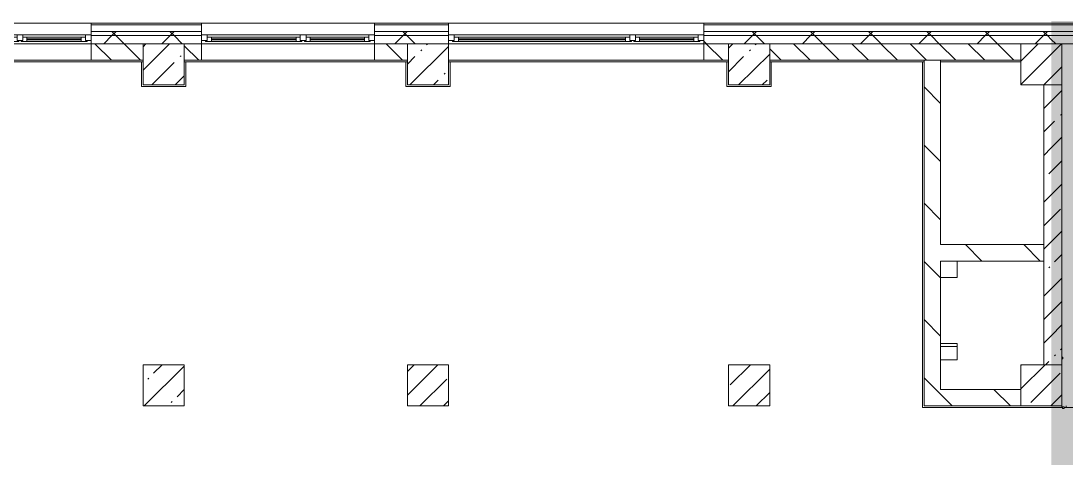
# Model space of a CAD drawing. Header units: millimetres. Extents: x 81303 to 275082, y -8553 to 29000.
# Drawn here: x 220129 to 232822, y 22066 to 27379 of the extents above; entities that cross this region are included whole.
import ezdxf

# ---------------------------------------------------------------- set-up
doc = ezdxf.new("R2010")
doc.units = ezdxf.units.MM
doc.linetypes.add('200_ШТРИХ__ш1_п0_6_', pattern=[800, 500, -300])
doc.layers.add('A-DETL-GENF-2', color=7, linetype='Continuous', lineweight=9, true_color=0xc0c0c0, transparency=0.4)
for name, color, linetype, lineweight in [('A-DETL-MBND-1', 7, '200_ШТРИХ__ш1_п0_6_', 9), ('A-GLAZ-3', 7, 'Continuous', 5), ('A-WALL', 7, 'Continuous', 9), ('A-WALL-3', 7, 'Continuous', 5), ('I-WALL-3', 7, 'Continuous', 5), ('S-COLS-3', 7, 'Continuous', 5)]:
    doc.layers.add(name, color=color, linetype=linetype, lineweight=lineweight)
for name, color, linetype, lineweight, true_color in [('A-FLOR-1', 7, 'Continuous', 5, 0xb7b7b7), ('A-FLOR-2', 7, 'Continuous', 5, 0xaaaaaa), ('A-WALL-4', 7, 'Continuous', 5, 0x737373), ('A-WALL-5', 7, 'Continuous', 9, 0x737373), ('I-WALL-4', 7, 'Continuous', 5, 0x737373), ('S-COLS-4', 7, 'Continuous', 5, 0x737373)]:
    doc.layers.add(name, color=color, linetype=linetype, lineweight=lineweight, true_color=true_color)
pattern_1 = [(45, (148072.5, 0), (-285.1231, 285.1231), []), (45, (148357.62, 0), (-285.1231, 285.1231), [504.031, -100.806, 16.764, -84.042])]
pattern_2 = [(45, (-84450, -22950), (-285.1231, 285.1231), []), (45, (-84164.88, -22950), (-285.1231, 285.1231), [504.031, -100.806, 16.764, -84.042])]
pattern_3 = [(45, (148072.5, 0), (-353.5534, 353.5534), []), (135, (148072.5, 0), (-353.5534, -353.5534), [])]
pattern_4 = [(135, (148072.5, 0), (-353.5534, -353.5534), [])]

# ---------------------------------------------------------------- blocks, each defined once
blk = doc.blocks.new('BSC_Колонна _Прямоугольная - 500х500-23287078-3_10_3_птичка')
at = {"layer": 'S-COLS-3'}
h = blk.add_hatch(dxfattribs=at)
h.set_pattern_fill('FP_55', color=256, style=0, pattern_type=2)
h.set_pattern_definition(pattern_2)
h.paths.add_polyline_path([(-250, -250), (120, -250), (120, 250), (-250, 250), (-250, -160)])
h = blk.add_hatch(dxfattribs=at)
h.set_pattern_fill('FP_55', color=256, style=0, pattern_type=2)
h.set_pattern_definition(pattern_2)
h.paths.add_polyline_path([(250, -250), (250, 250), (120, 250), (120, -250)])
for p, q in [((120, 250), (-250, 250)), ((-250, 250), (-250, -250)), ((-250, -250), (120, -250))]:
    blk.add_line(p, q, dxfattribs=at)
at = {"layer": 'S-COLS-4'}
for p, q in [((250, 250), (120, 250)), ((250, -250), (250, 250)), ((120, -250), (250, -250))]:
    blk.add_line(p, q, dxfattribs=at)
blk = doc.blocks.new('BSC_Колонна _Прямоугольная - 500х500-V41-3_10_3_птичка')
at = {"layer": 'S-COLS-3'}
h = blk.add_hatch(dxfattribs=at)
h.set_pattern_fill('FP_72', color=256, style=0, pattern_type=2)
h.set_pattern_definition([(45, (-77000, -22950), (-285.1231, 285.1231), []), (45, (-76714.88, -22950), (-285.1231, 285.1231), [504.031, -100.806, 16.764, -84.042])])
h.paths.add_polyline_path([(-250, -250), (250, -250), (250, 250), (-250, 250)])
for p, q in [((250, 250), (-250, 250)), ((-250, 250), (-250, -250)), ((250, -250), (250, 250)), ((-250, -250), (250, -250))]:
    blk.add_line(p, q, dxfattribs=at)
blk = doc.blocks.new('BSC_Колонна _Прямоугольная - 500х500-V42-3_10_3_птичка')
at = {"layer": 'S-COLS-3'}
h = blk.add_hatch(dxfattribs=at)
h.set_pattern_fill('FP_73', color=256, style=0, pattern_type=2)
h.set_pattern_definition([(45, (-73790, -22950), (-285.1231, 285.1231), []), (45, (-73504.88, -22950), (-285.1231, 285.1231), [504.031, -100.806, 16.764, -84.042])])
h.paths.add_polyline_path([(-250, -250), (250, -250), (250, 250), (-250, 250)])
for p, q in [((250, 250), (-250, 250)), ((-250, 250), (-250, -250)), ((250, -250), (250, 250)), ((-250, -250), (250, -250))]:
    blk.add_line(p, q, dxfattribs=at)
blk = doc.blocks.new('120_Окно_СКБ_2Ст - 120_Окно_СКБ_2Ст 3100х2500 _мал_створка слева_ 2-19089248-3_10_3_птичка')
at = {"layer": 'A-GLAZ-3'}
for p, q in [((-1550, -75), (-1550, -5)), ((-1550, -5), (-1480, -5)), ((1550, -5), (-1550, -5)), ((-1480, -75), (-1550, -75)), ((-1550, -75), (-1500, -75)), ((-1480, -75), (-1500, -75)), ((-1500, -75), (-1500, -85)), ((-1500, -85), (670, -85)), ((670, -85), (-1500, -85)), ((-1480, -5), (-1480, -75)), ((650, -35), (-1480, -35)), ((-1480, -35), (-1480, -75)), ((-1430, -85), (-1430, -35)), ((-1430, -55), (600, -55)), ((600, -65), (-1430, -65)), ((600, -85), (600, -35)), ((650, -75), (650, -5)), ((650, -5), (720, -5)), ((650, -75), (650, -35)), ((720, -75), (650, -75)), ((670, -75), (650, -75)), ((670, -75), (700, -75)), ((670, -85), (670, -75)), ((720, -75), (700, -75)), ((700, -75), (700, -85)), ((700, -85), (1500, -85)), ((1500, -85), (700, -85)), ((720, -5), (720, -75)), ((1480, -35), (720, -35)), ((720, -35), (720, -75)), ((770, -85), (770, -35)), ((770, -55), (1430, -55)), ((1430, -65), (770, -65)), ((1430, -85), (1430, -35)), ((1480, -75), (1480, -5)), ((1480, -5), (1550, -5)), ((1480, -75), (1480, -35)), ((1550, -75), (1480, -75)), ((1500, -75), (1480, -75)), ((1500, -75), (1550, -75)), ((1500, -85), (1500, -75)), ((1550, -5), (1550, -75))]:
    blk.add_line(p, q, dxfattribs=at)
blk = doc.blocks.new('120_Окно_СКБ_2Ст - 120_Окно_СКБ_2Ст 2100х2400 _мал створка справа_-19092174-3_10_3_птичка')
at = {"layer": 'A-GLAZ-3'}
for p, q in [((-1050, -75), (-1050, -5)), ((-1050, -5), (-980, -5)), ((1050, -5), (-1050, -5)), ((-980, -75), (-1050, -75)), ((-1050, -75), (-1000, -75)), ((-980, -75), (-1000, -75)), ((-1000, -75), (-1000, -85)), ((-1000, -85), (170, -85)), ((170, -85), (-1000, -85)), ((-980, -5), (-980, -75)), ((150, -35), (-980, -35)), ((-980, -35), (-980, -75)), ((-930, -85), (-930, -35)), ((-930, -55), (100, -55)), ((100, -65), (-930, -65)), ((100, -85), (100, -35)), ((150, -75), (150, -5)), ((150, -5), (220, -5)), ((150, -75), (150, -35)), ((220, -75), (150, -75)), ((170, -75), (150, -75)), ((170, -75), (200, -75)), ((170, -85), (170, -75)), ((220, -75), (200, -75)), ((200, -75), (200, -85)), ((200, -85), (1000, -85)), ((1000, -85), (200, -85)), ((220, -5), (220, -75)), ((980, -35), (220, -35)), ((220, -35), (220, -75)), ((270, -85), (270, -35)), ((270, -55), (930, -55)), ((930, -65), (270, -65)), ((930, -85), (930, -35)), ((980, -75), (980, -5)), ((980, -5), (1050, -5)), ((980, -75), (980, -35)), ((1050, -75), (980, -75)), ((1000, -75), (980, -75)), ((1000, -75), (1050, -75)), ((1000, -85), (1000, -75)), ((1050, -5), (1050, -75))]:
    blk.add_line(p, q, dxfattribs=at)
blk = doc.blocks.new('BSC_Колонна _Прямоугольная - 500х500-V118-3_10_3_птичка')
at = {"layer": 'S-COLS-3'}
h = blk.add_hatch(dxfattribs=at)
h.set_pattern_fill('FP_110', color=256, style=0, pattern_type=2)
h.set_pattern_definition([(45, (-80900, -22950), (-285.1231, 285.1231), []), (45, (-80614.88, -22950), (-285.1231, 285.1231), [504.031, -100.806, 16.764, -84.042])])
h.paths.add_polyline_path([(-250, -250), (250, -250), (250, 250), (-250, 250), (-250, -160)])
for p, q in [((250, 250), (-250, 250)), ((-250, 250), (-250, -250)), ((250, -250), (250, 250)), ((-250, -250), (250, -250))]:
    blk.add_line(p, q, dxfattribs=at)

msp = doc.modelspace()

# ---------------------------------------------------------------- hatches: boundary and pattern name
at = {"layer": 'A-DETL-GENF-2'}
msp.add_hatch(color=256, dxfattribs=at).paths.add_polyline_path([(273305.5, -258), (273305.5, 21479), (241405.5, 21479), (241405.5, 27379), (232642.5, 27379), (232642.5, 10208.3), (237282.5, 10208.3), (237282.5, -258), (272060.1, -258)])
at = {"layer": 'A-WALL-3'}
h = msp.add_hatch(dxfattribs=at)
h.set_pattern_fill('FP_58', color=256, style=0, pattern_type=2)
h.set_pattern_definition(pattern_3)
h.paths.add_polyline_path([(232642.5, 27200), (232642.5, 27250), (228422.5, 27250), (228422.5, 27200), (232441.4, 27200)])
h.paths.add_polyline_path([(224517.7, 27200), (225322.5, 27200), (225322.5, 27250), (224422.5, 27250), (224422.5, 27200)])
h.paths.add_polyline_path([(215182.5, 27200), (215182.5, 27250), (210932.5, 27250), (210932.5, 27200), (214263.4, 27200)])
h.paths.add_polyline_path([(217682.5, 27200), (218882.5, 27200), (218882.5, 27250), (217682.5, 27250)])
h.paths.add_polyline_path([(220982.5, 27200), (222322.5, 27200), (222322.5, 27250), (220982.5, 27250)])
h.paths.add_polyline_path([(209602.4, 27200), (210032.5, 27200), (210032.5, 27250), (207932.5, 27250), (207932.5, 27200), (208670.2, 27200)])
h.paths.add_polyline_path([(206805.8, 27200), (207032.5, 27200), (207032.5, 27250), (205932.5, 27250), (205932.5, 27200)])
h.paths.add_polyline_path([(202144.8, 27200), (202832.5, 27200), (202832.5, 27250), (201332.5, 27250), (201332.5, 27200)])
h.paths.add_polyline_path([(198416, 27200), (198832.5, 27200), (198832.5, 27250), (197732.8, 27250), (197732.8, 27200)])
h.paths.add_polyline_path([(190232.5, 27200), (192632.5, 27200), (192632.5, 27250), (190132.5, 27250), (190132.5, 27200)])
h.paths.add_polyline_path([(195732.5, 27200), (196832.8, 27200), (196832.8, 27250), (195732.5, 27250)])
h = msp.add_hatch(dxfattribs=at)
h.set_pattern_fill('FP_58', color=256, style=0, pattern_type=2)
h.set_pattern_definition(pattern_3)
h.paths.add_polyline_path([(232642.5, 27100), (232642.5, 27200), (228422.5, 27200), (228422.5, 27100), (232441.4, 27100)])
h.paths.add_polyline_path([(217682.5, 27100), (218882.5, 27100), (218882.5, 27200), (217682.5, 27200)])
h.paths.add_polyline_path([(220982.5, 27100), (222322.5, 27100), (222322.5, 27200), (220982.5, 27200)])
h.paths.add_polyline_path([(215182.5, 27100), (215182.5, 27200), (210932.5, 27200), (210932.5, 27100), (214263.4, 27100)])
h.paths.add_polyline_path([(224422.5, 27100), (225322.5, 27100), (225322.5, 27200), (224422.5, 27200)])
h.paths.add_polyline_path([(202832.5, 27100), (202832.5, 27200), (201332.5, 27200), (201332.5, 27100), (202144.8, 27100)])
h.paths.add_polyline_path([(209602.4, 27100), (210032.5, 27100), (210032.5, 27200), (207932.5, 27200), (207932.5, 27100), (208670.2, 27100)])
h.paths.add_polyline_path([(205932.5, 27100), (207032.5, 27100), (207032.5, 27200), (205932.5, 27200)])
h.paths.add_polyline_path([(196832.8, 27100), (196832.8, 27200), (195732.5, 27200), (195732.5, 27100), (196551.6, 27100)])
h.paths.add_polyline_path([(197732.8, 27100), (198832.5, 27100), (198832.5, 27200), (197732.8, 27200)])
h.paths.add_polyline_path([(191890.5, 27100), (192632.5, 27100), (192632.5, 27200), (190232.5, 27200), (190232.5, 27100), (190832.5, 27100)])
h = msp.add_hatch(dxfattribs=at)
h.set_pattern_fill('FP_58', color=256, style=0, pattern_type=2)
h.set_pattern_definition(pattern_3)
h.paths.add_polyline_path([(241232.5, 27200), (241282.5, 27200), (241282.5, 27250), (232642.5, 27250), (232642.5, 27200), (240365.1, 27200)])
h = msp.add_hatch(dxfattribs=at)
h.set_pattern_fill('FP_58', color=256, style=0, pattern_type=2)
h.set_pattern_definition(pattern_3)
h.paths.add_polyline_path([(241132.5, 27100), (241232.5, 27100), (241232.5, 27200), (232642.5, 27200), (232642.5, 27100), (240365.1, 27100)])
h = msp.add_hatch(dxfattribs=at)
h.set_pattern_fill('FP_56', color=256, style=0, pattern_type=2)
h.set_pattern_definition([(135, (148072.5, 0), (-176.7767, -176.7767), [])])
h.paths.add_polyline_path([(230110.9, 26900), (232272.5, 26900), (232272.5, 27100), (229222.5, 27100), (229222.5, 26900)])
h.paths.add_polyline_path([(228712.6, 26900), (228722.5, 26900), (228722.5, 27100), (228422.5, 27100), (228422.5, 26900)])
h.paths.add_polyline_path([(214232.5, 26900), (214232.5, 27100), (210932.5, 27100), (210932.5, 26900), (212399, 26900)])
h.paths.add_polyline_path([(217682.5, 26900), (218382.5, 26900), (218382.5, 27100), (217682.5, 27100)])
h.paths.add_polyline_path([(215182.5, 26900), (215182.5, 27100), (214832.5, 27100), (214832.5, 26900)])
h.paths.add_polyline_path([(220982.5, 26900), (221612.5, 26900), (221612.5, 27100), (220982.5, 27100)])
h.paths.add_polyline_path([(222112.5, 26900), (222322.5, 26900), (222322.5, 27100), (222112.5, 27100)])
h.paths.add_polyline_path([(224822.5, 26900), (224822.5, 27100), (224422.5, 27100), (224422.5, 26900), (224517.7, 26900)])
h.paths.add_polyline_path([(207932.5, 26900), (208232.5, 26900), (208232.5, 27100), (207932.5, 27100)])
h.paths.add_polyline_path([(205932.5, 26900), (207032.5, 26900), (207032.5, 27100), (205932.5, 27100)])
h.paths.add_polyline_path([(202232.5, 26900), (202232.5, 27100), (201332.5, 27100), (201332.5, 26900), (202144.8, 26900)])
h.paths.add_polyline_path([(208832.5, 26900), (210032.5, 26900), (210032.5, 27100), (208832.5, 27100)])
h.paths.add_polyline_path([(197732.8, 26900), (198832.5, 26900), (198832.5, 27100), (197732.8, 27100)])
h.paths.add_polyline_path([(196232.5, 26900), (196232.5, 27100), (195732.5, 27100), (195732.5, 26900)])
h.paths.add_polyline_path([(192632.5, 26900), (192632.5, 27100), (190832.5, 27100), (190832.5, 26900), (191890.5, 26900)])
at = {"layer": 'I-WALL-3'}
h = msp.add_hatch(dxfattribs=at)
h.set_pattern_fill('FP_57', color=256, style=0, pattern_type=2)
h.set_pattern_definition(pattern_4)
h.paths.add_polyline_path([(231097.6, 24259.9), (231297.6, 24259.9), (231297.6, 26900), (231097.6, 26900), (231097.6, 25103.8)])
h = msp.add_hatch(dxfattribs=at)
h.set_pattern_fill('FP_54', color=256, style=0, pattern_type=2)
h.set_pattern_definition(pattern_1)
h.paths.add_polyline_path([(232642.5, 23200), (232642.5, 26600), (232552.5, 26600), (232552.5, 23200)])
h = msp.add_hatch(dxfattribs=at)
h.set_pattern_fill('FP_54', color=256, style=0, pattern_type=2)
h.set_pattern_definition(pattern_1)
h.paths.add_polyline_path([(232772.5, 23200), (232772.5, 26600), (232642.5, 26600), (232642.5, 23200)])
h = msp.add_hatch(dxfattribs=at)
h.set_pattern_fill('FP_57', color=256, style=0, pattern_type=2)
h.set_pattern_definition(pattern_4)
h.paths.add_polyline_path([(232552.5, 24460), (232552.5, 24660), (231297.6, 24660), (231297.6, 24460)])
h = msp.add_hatch(dxfattribs=at)
h.set_pattern_fill('FP_57', color=256, style=0, pattern_type=2)
h.set_pattern_definition(pattern_4)
h.paths.add_polyline_path([(231097.6, 22700), (231297.6, 22700), (231297.6, 24259.9), (231097.6, 24259.9), (231097.6, 22790)])
h = msp.add_hatch(dxfattribs=at)
h.set_pattern_fill('FP_57', color=256, style=0, pattern_type=2)
h.set_pattern_definition(pattern_4)
h.paths.add_polyline_path([(232272.5, 22700), (232272.5, 22900), (231297.6, 22900), (231297.6, 22700)])
at = {"layer": 'S-COLS-3'}
h = msp.add_hatch(dxfattribs=at)
h.set_pattern_fill('FP_54', color=256, style=0, pattern_type=2)
h.set_pattern_definition(pattern_1)
h.paths.add_polyline_path([(221721.1, 26600), (222112.5, 26600), (222112.5, 27100), (221612.5, 27100), (221612.5, 26600)])
h = msp.add_hatch(dxfattribs=at)
h.set_pattern_fill('FP_54', color=256, style=0, pattern_type=2)
h.set_pattern_definition(pattern_1)
h.paths.add_polyline_path([(225322.5, 26600), (225322.5, 27100), (224822.5, 27100), (224822.5, 26600)])
h = msp.add_hatch(dxfattribs=at)
h.set_pattern_fill('FP_54', color=256, style=0, pattern_type=2)
h.set_pattern_definition(pattern_1)
h.paths.add_polyline_path([(229222.5, 26600), (229222.5, 27100), (228722.5, 27100), (228722.5, 26600), (229178.7, 26600)])
h = msp.add_hatch(dxfattribs=at)
h.set_pattern_fill('FP_54', color=256, style=0, pattern_type=2)
h.set_pattern_definition(pattern_1)
h.paths.add_polyline_path([(232272.5, 26600), (232642.5, 26600), (232642.5, 27100), (232272.5, 27100), (232272.5, 26839.2)])
h = msp.add_hatch(dxfattribs=at)
h.set_pattern_fill('FP_54', color=256, style=0, pattern_type=2)
h.set_pattern_definition(pattern_1)
h.paths.add_polyline_path([(232772.5, 26600), (232772.5, 27100), (232642.5, 27100), (232642.5, 26600)])

# ---------------------------------------------------------------- linework, layer by layer
at = {"layer": 'A-DETL-MBND-1'}
for p, q in [((231497.6, 23420), (231297.6, 23420)), ((232782.5, 23290.5), (232772.5, 23290.5)), ((232772.5, 23270.5), (232782.5, 23270.5)), ((232782.5, 23270.5), (232782.5, 23290.5))]:
    msp.add_line(p, q, dxfattribs=at)
at = {"layer": 'A-FLOR-1'}
for p, q in [((232772.5, 22680), (232772.5, 22700)), ((233062.5, 22680), (232797.1, 22680)), ((232822.5, 22700), (232822.5, 22680))]:
    msp.add_line(p, q, dxfattribs=at)
at = {"layer": 'A-FLOR-2'}
for p, q in [((221592.5, 26580), (221592.5, 26880)), ((222132.5, 26880), (222132.5, 26580)), ((224802.5, 26580), (224802.5, 26880)), ((225342.5, 26880), (225342.5, 26580)), ((228702.5, 26580), (228702.5, 26880)), ((229242.6, 26880), (229242.6, 26580)), ((231077.6, 22680), (231077.6, 26880)), ((222132.5, 26580), (221592.5, 26580)), ((225342.5, 26580), (224802.5, 26580)), ((229242.6, 26580), (228702.5, 26580)), ((231297.6, 24459.9), (231497.6, 24459.9)), ((231497.6, 24459.9), (231497.6, 24259.9)), ((231497.6, 24259.9), (231297.6, 24259.9)), ((231297.6, 23459.9), (231497.6, 23459.9)), ((231497.6, 23459.9), (231497.6, 23259.9)), ((231497.6, 23259.9), (231297.6, 23259.9)), ((232777.1, 22680), (231077.6, 22680))]:
    msp.add_line(p, q, dxfattribs=at)
at = {"layer": 'A-WALL'}
for p, q in [((222322.5, 27330), (220982.5, 27330)), ((225322.5, 27330), (224422.5, 27330)), ((222322.5, 27250), (220982.5, 27250)), ((222322.5, 27200), (220982.5, 27200)), ((225322.5, 27250), (224422.5, 27250)), ((225322.5, 27200), (224422.5, 27200)), ((232907.5, 27200), (228422.5, 27200)), ((231297.6, 26900), (231097.6, 26900))]:
    msp.add_line(p, q, dxfattribs=at)
at = {"layer": 'A-WALL-3'}
for p, q in [((228422.5, 27350), (197732.8, 27350)), ((220982.5, 27350), (220982.5, 26900)), ((222322.5, 26900), (222322.5, 27350)), ((224422.5, 27350), (224422.5, 26900)), ((225322.5, 27100), (225322.5, 27350)), ((228422.5, 27350), (228422.5, 26900)), ((228722.5, 27100), (190832.5, 27100)), ((221612.5, 26900), (221612.5, 27100)), ((222112.5, 27100), (222112.5, 26900)), ((224822.5, 26900), (224822.5, 27100)), ((228722.5, 26900), (228722.5, 27100)), ((229222.5, 27100), (229222.5, 26900)), ((232272.5, 26900), (232272.5, 27100)), ((220982.5, 26900), (221612.5, 26900)), ((222112.5, 26900), (222322.5, 26900)), ((224422.5, 26900), (224822.5, 26900)), ((228422.5, 26900), (228722.5, 26900)), ((229222.5, 26900), (231097.6, 26900)), ((231297.6, 26900), (232272.5, 26900))]:
    msp.add_line(p, q, dxfattribs=at)
at = {"layer": 'A-WALL-4'}
for p, q in [((241382.5, 27350), (228422.5, 27350)), ((228722.5, 27100), (240882.5, 27100)), ((232797.1, 22689), (232777.1, 22689)), ((232777.1, 22689), (232777.1, 22669)), ((232777.1, 22669), (232797.1, 22669)), ((232797.1, 22669), (232797.1, 22689))]:
    msp.add_line(p, q, dxfattribs=at)
at = {"layer": 'A-WALL-5'}
for p, q in [((241362.5, 27330), (228422.5, 27330)), ((241282.5, 27250), (228422.5, 27250))]:
    msp.add_line(p, q, dxfattribs=at)
at = {"layer": 'I-WALL-3'}
for p, q in [((218882.5, 27100), (220982.5, 27100)), ((222322.5, 27100), (224422.5, 27100)), ((225322.5, 27100), (228422.5, 27100)), ((220982.5, 26900), (218882.5, 26900)), ((221612.5, 26880), (218882.5, 26880)), ((224822.5, 26880), (222112.5, 26880)), ((224422.5, 26900), (222322.5, 26900)), ((228422.5, 26900), (225322.5, 26900)), ((228722.5, 26880), (225322.5, 26880)), ((231097.6, 26880), (229222.5, 26880)), ((231097.6, 26900), (231097.6, 22700)), ((231297.6, 24660), (231297.6, 26900)), ((232272.5, 26880), (231297.6, 26880)), ((232552.5, 26600), (232552.5, 23200)), ((232552.5, 24660), (231297.6, 24660)), ((231297.6, 24460), (232552.5, 24460)), ((231297.6, 22900), (231297.6, 24460)), ((232272.5, 22900), (231297.6, 22900)), ((231097.6, 22700), (232272.5, 22700))]:
    msp.add_line(p, q, dxfattribs=at)
at = {"layer": 'I-WALL-4'}
for p, q in [((232772.5, 26600), (232552.5, 26600)), ((232772.5, 23200), (232772.5, 26600))]:
    msp.add_line(p, q, dxfattribs=at)
at = {"layer": 'S-COLS-3'}
for p, q in [((222112.5, 27100), (221612.5, 27100)), ((221612.5, 27100), (221612.5, 26900)), ((222112.5, 26900), (222112.5, 27100)), ((225322.5, 27100), (224822.5, 27100)), ((224822.5, 27100), (224822.5, 26900)), ((225322.5, 26600), (225322.5, 27100)), ((229222.5, 27100), (228722.5, 27100)), ((228722.5, 27100), (228722.5, 26900)), ((229222.5, 26900), (229222.5, 27100)), ((232642.5, 27100), (232272.5, 27100)), ((232272.5, 27100), (232272.5, 26900)), ((221612.5, 26900), (221612.5, 26600)), ((222112.5, 26600), (222112.5, 26900)), ((224822.5, 26900), (224822.5, 26600)), ((228722.5, 26900), (228722.5, 26600)), ((229222.5, 26600), (229222.5, 26900)), ((232272.5, 26900), (232272.5, 26600)), ((221612.5, 26600), (222112.5, 26600)), ((224822.5, 26600), (225322.5, 26600)), ((228722.5, 26600), (229222.5, 26600)), ((232272.5, 26600), (232642.5, 26600))]:
    msp.add_line(p, q, dxfattribs=at)
at = {"layer": 'S-COLS-4'}
for p, q in [((232772.5, 27100), (232642.5, 27100)), ((232772.5, 26600), (232772.5, 27100)), ((232642.5, 26600), (232772.5, 26600))]:
    msp.add_line(p, q, dxfattribs=at)

# ---------------------------------------------------------------- block references
at = {"layer": 'A-GLAZ-3'}
for name, p in [('120_Окно_СКБ_2Ст - 120_Окно_СКБ_2Ст 2100х2400 _мал створка справа_-19092174-3_10_3_птичка', (219932.5, 27215)), ('120_Окно_СКБ_2Ст - 120_Окно_СКБ_2Ст 2100х2400 _мал створка справа_-19092174-3_10_3_птичка', (223372.5, 27215)), ('120_Окно_СКБ_2Ст - 120_Окно_СКБ_2Ст 3100х2500 _мал_створка слева_ 2-19089248-3_10_3_птичка', (226872.5, 27215))]:
    msp.add_blockref(name, p, dxfattribs=at)
at = {"layer": 'S-COLS-3'}
for name, p in [('BSC_Колонна _Прямоугольная - 500х500-V42-3_10_3_птичка', (221862.5, 22950)), ('BSC_Колонна _Прямоугольная - 500х500-V41-3_10_3_птичка', (225072.5, 22950)), ('BSC_Колонна _Прямоугольная - 500х500-V118-3_10_3_птичка', (228972.5, 22950))]:
    msp.add_blockref(name, p, dxfattribs=at)
at = {"layer": 'S-COLS-4'}
msp.add_blockref('BSC_Колонна _Прямоугольная - 500х500-23287078-3_10_3_птичка', (232522.5, 22950), dxfattribs=at)

doc.saveas('drawing.dxf')
